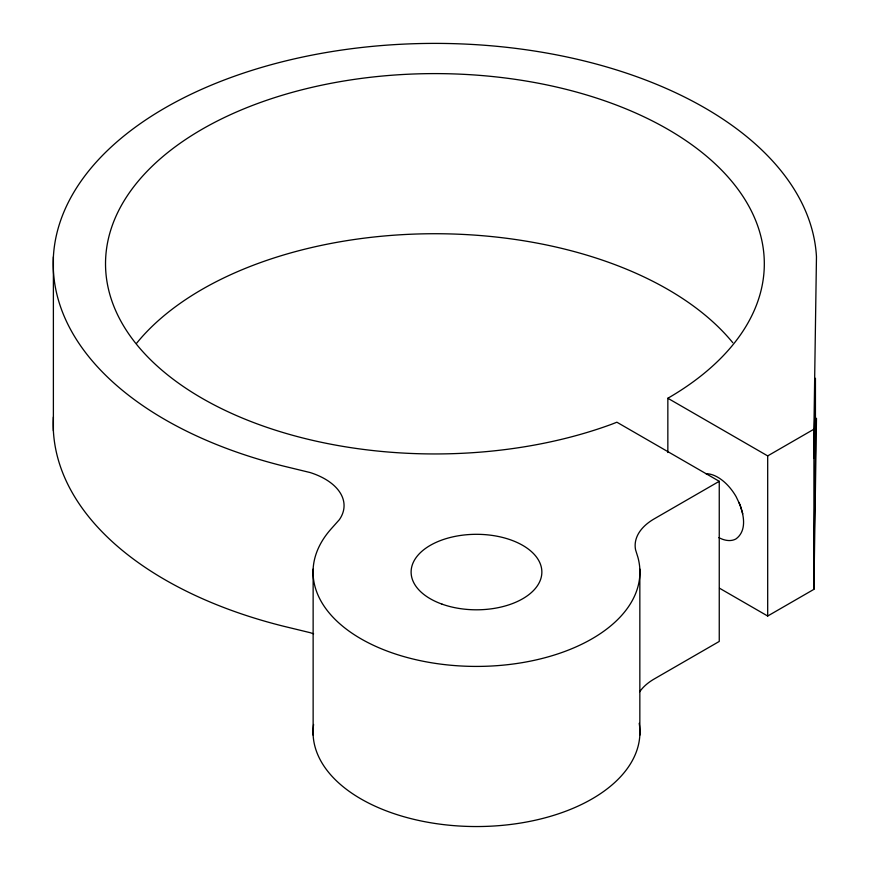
<?xml version="1.0" encoding="UTF-8"?>
<svg xmlns="http://www.w3.org/2000/svg" width="870" height="870" viewBox="0 0 870 870"><rect width="100%" height="100%" fill="white"/><g stroke="black" fill="none" stroke-linecap="round" stroke-linejoin="round"><path stroke-width="1.3" d="M719.533 588.229L767.688 616.025L813.918 589.338L813.918 429.214L816.462 256.857A381.723 220.382 0 0 0 478.794 44.849A381.723 220.382 0 0 0 66.207 206.734A381.723 220.382 0 0 0 283.326 466.037L310.111 472.54A65.337 37.725 0 0 1 339.354 519.684L330.861 529.221A163.429 94.362 0 0 0 450.921 665.256A163.429 94.362 0 0 0 637.906 557.3L635.589 549.862A65.348 37.725 0 0 1 654.457 518.716L719.251 481.306L616.884 422.211L611.817 424.201A329.404 190.182 0 0 1 107.739 285.806A329.404 190.182 0 0 1 543.108 84.151A329.404 190.182 0 0 1 667.845 398.253L667.845 452.53M813.918 458.033L815.44 378.287L815.44 450.758L813.918 560.519M813.918 589.338L816.484 418.274M667.845 398.253L767.688 455.902L813.918 429.214M738.88 502.414C743.687 513.594 747.515 530.319 736.074 538.845A36.605 21.141 60 0 1 718.892 537.649M742.773 513.844L740.185 505.144L736.074 496.574A36.605 21.141 60 0 0 706.005 473.726M767.688 455.902L767.688 616.025M719.251 481.306L719.251 641.44L654.457 678.839A65.348 37.725 0 0 0 639.754 691.704M639.841 569.1L639.841 735.15M313.135 569.1L313.135 735.15M53.385 256.857L53.385 430.835M313.613 633.86A65.337 37.725 0 0 0 310.111 632.664L283.326 626.172A381.723 220.382 0 0 1 53.385 416.98M639.2 723.307A163.429 94.362 0 0 1 477.51 826.543A163.429 94.362 0 0 1 313.602 724.492M136.677 343.171A329.404 190.182 0 0 1 434.467 233.725A329.404 190.182 0 0 1 732.779 342.693M442.036 604.139A65.37 37.747 0 0 0 541.825 573.243A65.37 37.747 0 0 0 445.592 538.791A65.37 37.747 0 0 0 442.036 604.139"/></g></svg>
